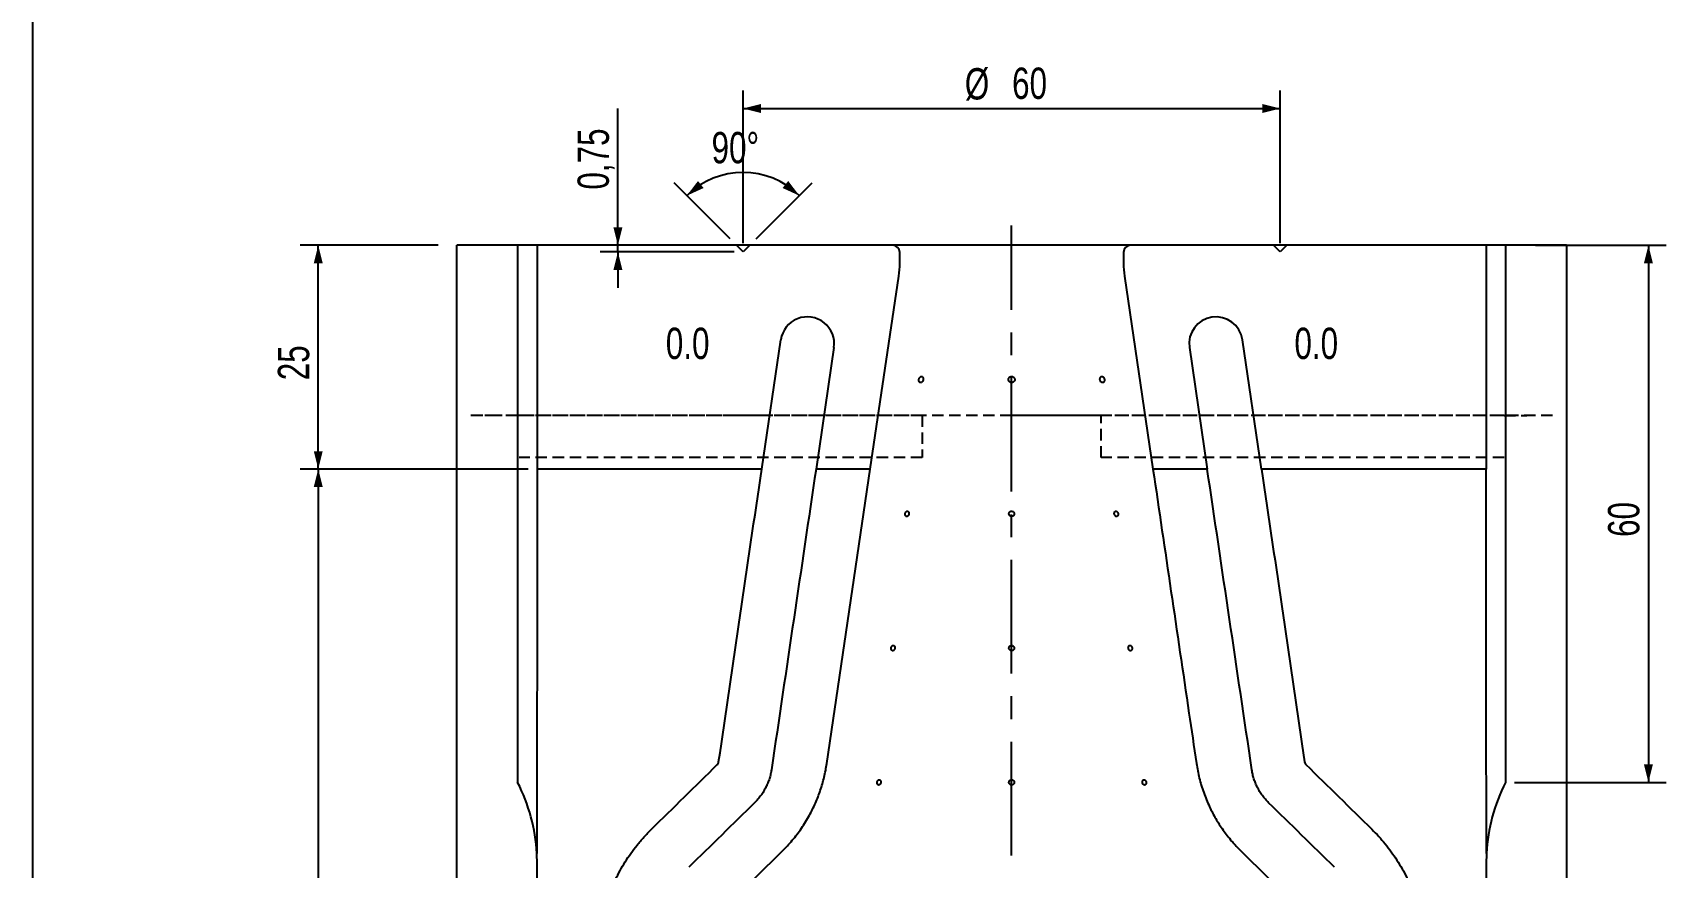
# Model space of a CAD drawing. Header units: millimetres. Extents: x 8 to 867, y 8 to 585.
# Drawn here: x 8 to 190.5, y 360.3 to 453.6 of the extents above; entities that cross this region are included whole.
import ezdxf

# ---------------------------------------------------------------- set-up
doc = ezdxf.new("R2010")
doc.units = ezdxf.units.MM
doc.linetypes.add('CENTERX2', pattern=[20.32, 12.7, -2.54, 2.54, -2.54])
doc.linetypes.add('HIDDEN', pattern=[1.905, 1.27, -0.635])
for name, color, linetype in [('CENTERLINE', 4, 'CENTERX2'), ('DIMENSIONS', 2, 'Continuous'), ('HIDDEN', 3, 'HIDDEN'), ('TEXT', 2, 'Continuous')]:
    doc.layers.add(name, color=color, linetype=linetype)
doc.layers.add('OUTLINE', color=7, linetype='Continuous', lineweight=25)
doc.styles.add('SLDTEXTSTYLE0', font='TXT', dxfattribs={"width": 0.75})
doc.dimstyles.new('SLDDIMSTYLE16', dxfattribs={"dimtxt": 3.5, "dimasz": 2, "dimexe": 0, "dimexo": 0.0625, "dimgap": 0.875, "dimtad": 1, "dimrnd": 1e-09, "dimdsep": 46, "dimtxsty": 'SLDTEXTSTYLE0', "dimsah": 1, "dimcen": 0.09, "dimadec": 0, "dimazin": 2, "dimtfac": 1, "dimtmove": 0, "dimatfit": 0, "dimfxl": 0, "dimfrac": 2, "dimtolj": 1, "dimtzin": 12, "dimarcsym": 0})
doc.dimstyles.new('SLDDIMSTYLE2', dxfattribs={"dimtxt": 3.5, "dimasz": 2, "dimexe": 0, "dimexo": 0.0625, "dimgap": 0.875, "dimtad": 1, "dimrnd": 1e-09, "dimzin": 12, "dimdsep": 46, "dimtxsty": 'SLDTEXTSTYLE0', "dimsah": 1, "dimcen": 0.09, "dimadec": 0, "dimazin": 3, "dimtfac": 1, "dimtofl": 0, "dimtmove": 0, "dimatfit": 3, "dimfxl": 0, "dimfrac": 2, "dimtolj": 1, "dimtzin": 12, "dimarcsym": 0})
doc.dimstyles.new('SLDDIMSTYLE9', dxfattribs={"dimtxt": 3.5, "dimasz": 2, "dimexe": 0, "dimexo": 0.0625, "dimgap": 0.875, "dimtad": 1, "dimdec": 4, "dimzin": 12, "dimdsep": 46, "dimtxsty": 'SLDTEXTSTYLE0', "dimsah": 1, "dimcen": 0.09, "dimazin": 3, "dimtfac": 1, "dimtofl": 0, "dimtmove": 0, "dimatfit": 3, "dimfxl": 0, "dimfrac": 2, "dimtolj": 1, "dimtzin": 12, "dimarcsym": 0})

# ---------------------------------------------------------------- blocks, each defined once
blk = doc.blocks.new('_D_47')
at = {"layer": 'DIMENSIONS'}
for p, q in [((63.36, 404.83), (37.9, 404.83)), ((39.9, 404.83), (39.9, 195.58)), ((63.36, 195.58), (37.9, 195.58))]:
    blk.add_line(p, q, dxfattribs=at)
for points in [[(39.9, 404.83), (39.4, 402.83), (40.4, 402.83)], [(39.9, 195.58), (40.4, 197.58), (39.4, 197.58)]]:
    blk.add_solid(points, dxfattribs=at)
at = {"layer": 'DIMENSIONS', "char_height": 3.5, "attachment_point": 1, "rotation": 90, "style": 'SLDTEXTSTYLE0'}
for s, insert in [('hollow mill 0.24+/-0.02 deep at center', (35.39, 266.15)), ('209,25', (35.39, 249.3))]:
    blk.add_mtext(s, dxfattribs=dict(at, insert=insert))
blk = doc.blocks.new('_D_48')
at = {"layer": 'DIMENSIONS'}
for p, q in [((53.31, 429.83), (37.9, 429.83)), ((39.9, 404.83), (39.9, 429.83)), ((61.73, 404.83), (37.9, 404.83))]:
    blk.add_line(p, q, dxfattribs=at)
for points in [[(39.9, 429.83), (39.4, 427.83), (40.4, 427.83)], [(39.9, 404.83), (40.4, 406.83), (39.4, 406.83)]]:
    blk.add_solid(points, dxfattribs=at)
at = {"layer": 'DIMENSIONS', "insert": (35.39, 414.75), "char_height": 3.5, "attachment_point": 1, "rotation": 90, "style": 'SLDTEXTSTYLE0'}
blk.add_mtext('25', dxfattribs=at)
blk = doc.blocks.new('_D_51')
at = {"layer": 'DIMENSIONS'}
for p, q in [((87.36, 430.08), (87.36, 447.11)), ((147.36, 430.08), (147.36, 447.11)), ((87.36, 445.11), (147.36, 445.11))]:
    blk.add_line(p, q, dxfattribs=at)
for points in [[(87.36, 445.11), (89.36, 444.61), (89.36, 445.61)], [(147.36, 445.11), (145.36, 445.61), (145.36, 444.61)]]:
    blk.add_solid(points, dxfattribs=at)
at = {"layer": 'DIMENSIONS', "char_height": 3.5, "attachment_point": 1, "style": 'SLDTEXTSTYLE0'}
for s, insert in [('%%c', (112.13, 449.62)), ('60', (117.41, 449.68))]:
    blk.add_mtext(s, dxfattribs=dict(at, insert=insert))
blk = doc.blocks.new('_D_52')
at = {"layer": 'DIMENSIONS'}
for p, q in [((73.38, 429.83), (73.38, 445.1)), ((86.36, 429.08), (71.38, 429.08)), ((73.38, 429.08), (73.38, 429.83)), ((73.38, 429.08), (73.38, 425.08))]:
    blk.add_line(p, q, dxfattribs=at)
for points in [[(73.38, 429.83), (73.88, 431.83), (72.88, 431.83)], [(73.38, 429.08), (72.88, 427.08), (73.88, 427.08)]]:
    blk.add_solid(points, dxfattribs=at)
at = {"layer": 'DIMENSIONS', "insert": (68.87, 436.05), "char_height": 3.5, "attachment_point": 1, "rotation": 90, "style": 'SLDTEXTSTYLE0'}
blk.add_mtext('0,75', dxfattribs=at)
blk = doc.blocks.new('_D_53')
at = {"layer": 'DIMENSIONS'}
for p, q in [((85.9, 430.54), (79.66, 436.79)), ((88.82, 430.54), (95.06, 436.79))]:
    blk.add_line(p, q, dxfattribs=at)
blk.add_arc((87.36, 429.08), 8.89, 45, 135, dxfattribs=at)
for points in [[(81.07, 435.37), (82.95, 436.23), (82.32, 437.01)], [(93.65, 435.37), (92.4, 437.01), (91.77, 436.23)]]:
    blk.add_solid(points, dxfattribs=at)
at = {"layer": 'DIMENSIONS', "insert": (83.84, 442.49), "char_height": 3.5, "attachment_point": 1, "style": 'SLDTEXTSTYLE0'}
blk.add_mtext('90°', dxfattribs=at)
blk = doc.blocks.new('_D_54')
at = {"layer": 'DIMENSIONS'}
for p, q in [((175.87, 429.83), (190.49, 429.83)), ((188.49, 429.83), (188.49, 369.83)), ((173.54, 369.83), (190.49, 369.83))]:
    blk.add_line(p, q, dxfattribs=at)
for points in [[(188.49, 429.83), (187.99, 427.83), (188.99, 427.83)], [(188.49, 369.83), (188.99, 371.83), (187.99, 371.83)]]:
    blk.add_solid(points, dxfattribs=at)
at = {"layer": 'DIMENSIONS', "insert": (183.98, 397.25), "char_height": 3.5, "attachment_point": 1, "rotation": 90, "style": 'SLDTEXTSTYLE0'}
blk.add_mtext('60', dxfattribs=at)

msp = doc.modelspace()

# ---------------------------------------------------------------- linework, layer by layer
at = {"layer": 'CENTERLINE'}
msp.add_line((117.35918, 158.46862), (117.35918, 432.05254), dxfattribs=at)
at = {"layer": 'HIDDEN'}
for p, q in [((117.35918, 410.83342), (56.94555, 410.83342)), ((59.79531, 410.83342), (56.94555, 410.83342)), ((62.34819, 410.83342), (59.79051, 410.83342)), ((107.35918, 410.83342), (62.34819, 410.83342)), ((89.62335, 410.83342), (85.08322, 410.83342)), ((107.35918, 410.83342), (107.35918, 406.13342)), ((117.35918, 410.83342), (107.35918, 410.83342)), ((177.77281, 410.83342), (117.35918, 410.83342)), ((127.35918, 410.83342), (117.35918, 410.83342)), ((127.35918, 406.13342), (127.35918, 410.83342)), ((172.37018, 410.83342), (127.35918, 410.83342)), ((172.37018, 410.83342), (174.92786, 410.83342)), ((177.77281, 410.83342), (174.92305, 410.83342)), ((107.35918, 406.13342), (62.34819, 406.13342)), ((172.37018, 406.13342), (127.35918, 406.13342))]:
    msp.add_line(p, q, dxfattribs=at)
at = {"layer": 'OUTLINE'}
for p, q in [((8, 8), (8, 585)), ((55.38411, 160.57875), (55.38411, 429.83342)), ((62.17536, 429.83342), (55.38411, 429.83342)), ((62.17536, 429.83342), (62.17536, 369.83342)), ((64.35918, 429.83342), (62.17536, 429.83342)), ((64.35918, 429.83342), (64.35918, 404.83342)), ((86.60918, 429.83342), (64.35918, 429.83342)), ((87.35918, 429.08342), (86.60918, 429.83342)), ((88.10918, 429.83342), (86.60918, 429.83342)), ((88.10918, 429.83342), (87.35918, 429.08342)), ((104.05918, 429.83342), (88.10918, 429.83342)), ((130.65918, 429.83342), (104.05918, 429.83342)), ((104.85918, 427.83342), (104.85918, 429.03342)), ((129.85918, 429.03342), (129.85918, 427.83342)), ((146.60918, 429.83342), (130.65918, 429.83342)), ((147.35918, 429.08342), (146.60918, 429.83342)), ((148.10918, 429.83342), (146.60918, 429.83342)), ((148.10918, 429.83342), (147.35918, 429.08342)), ((170.35918, 429.83342), (148.10918, 429.83342)), ((170.35918, 429.83342), (170.35918, 404.83342)), ((172.543, 429.83342), (170.35918, 429.83342)), ((172.543, 429.83342), (172.543, 369.83342)), ((179.33425, 429.83342), (172.543, 429.83342)), ((179.33425, 429.83342), (179.33425, 160.57875)), ((101.57175, 404.83342), (104.75194, 426.37281)), ((129.96643, 426.37281), (133.14662, 404.83342)), ((89.44166, 404.83342), (91.57339, 419.2716)), ((97.50904, 418.39523), (95.5067, 404.83342)), ((137.20932, 418.39523), (139.21166, 404.83342)), ((145.27671, 404.83342), (143.14498, 419.2716)), ((89.44166, 404.83342), (64.35918, 404.83342)), ((101.57175, 404.83342), (95.5067, 404.83342)), ((96.71661, 371.94868), (101.57175, 404.83342)), ((139.21166, 404.83342), (133.14662, 404.83342)), ((170.35918, 404.83342), (145.27671, 404.83342)), ((64.35918, 360.74586), (64.32594, 361.89845)), ((85.507, 356.03961), (91.7233, 362.13778)), ((142.99507, 362.13778), (149.21136, 356.03961)), ((170.39242, 361.89845), (170.35918, 360.74586)), ((64.35918, 229.66632), (64.35918, 360.74586)), ((170.35918, 360.74586), (170.35918, 229.66632))]:
    msp.add_line(p, q, dxfattribs=at)
for centre, radius, start, end in [((104.05918, 429.03342), 0.8, 0, 90), ((130.65918, 429.03342), 0.8, 90, 180), ((94.85918, 427.83342), 10, 351.6012264, 0), ((139.85918, 427.83342), 10, 180, 188.3987736), ((94.54122, 418.83342), 3, 351.6012264, 171.6012264), ((140.17715, 418.83342), 3, 8.3987736, 188.3987736), ((44.35918, 360.74586), 20, 3.3037877, 27.0249267), ((190.35918, 360.74586), 20, 152.9750733, 176.6962123)]:
    msp.add_arc(centre, radius, start, end, dxfattribs=at)
for centre, major_axis, ratio, start_param, end_param in [((14294.11171, 300.20609), (0, 39096.06375), 0.363970234, 1.568120163, 1.569218357), ((-10515.2925, 300.20609), (6212.55066, 39061.47947), 0.264639627, 4.756293036, 4.757130045), ((10669.3454, 300.20609), (6212.55066, 39061.47947), 0.264639627, 1.610185064, 1.61104434), ((-10434.62703, 300.20609), (-6212.55066, 39061.47947), 0.264639627, 4.672140968, 4.673000243), ((10750.01086, 300.20609), (-6212.55066, 39061.47947), 0.264639627, 1.526055263, 1.526892272), ((-14059.39334, 300.20609), (0, 39096.06375), 0.363970234, 4.71396695, 4.715065144), ((-14947.61853, 300.20609), (41999.84143, 38351.56656), 0.180795637, 4.909501948, 4.909686756), ((15182.3369, 300.20609), (41999.84143, -38351.56656), 0.180795637, 4.515091205, 4.515276013), ((14979.09867, 300.20609), (41999.84143, 38351.56656), 0.180795637, 1.764539686, 1.764724375), ((-14744.3803, 300.20609), (41999.84143, -38351.56656), 0.180795637, 1.376868278, 1.377052967)]:
    msp.add_ellipse(centre, major_axis=major_axis, ratio=ratio, start_param=start_param, end_param=end_param, dxfattribs=at)
for points, knots in [([(107.00432, 414.67935), (107.01535, 414.64622), (107.0374, 414.57995), (107.10055, 414.51375), (107.178, 414.48223), (107.26359, 414.49051), (107.34698, 414.53721), (107.41871, 414.61723), (107.47031, 414.72163), (107.49568, 414.83868), (107.49184, 414.9552), (107.45937, 415.05803), (107.40222, 415.13555), (107.32716, 415.17892), (107.2429, 415.1832), (107.15896, 415.14793), (107.08464, 415.07712), (107.02783, 414.97873), (106.99513, 414.86429), (106.98909, 414.76009), (107.00008, 414.70182), (107.00432, 414.67935)], [0, 0, 0, 0, 0.053691888, 0.107384377, 0.161076549, 0.214754553, 0.26842706, 0.322109325, 0.37580493, 0.429491862, 0.483166776, 0.536839575, 0.590528961, 0.644221879, 0.697904485, 0.751575948, 0.805255078, 0.858946631, 0.912638015, 0.96631473, 1, 1, 1, 1]), ([(117.5521, 415.12213), (117.51714, 415.14045), (117.44721, 415.1771), (117.32656, 415.18446), (117.21116, 415.15445), (117.11202, 415.08755), (117.04084, 414.99211), (117.00552, 414.87876), (117.01008, 414.76039), (117.05397, 414.65033), (117.13227, 414.5609), (117.23615, 414.50214), (117.35391, 414.4806), (117.47225, 414.4987), (117.57784, 414.55439), (117.65879, 414.64148), (117.70596, 414.75019), (117.71411, 414.86848), (117.68197, 414.98236), (117.62287, 415.06912), (117.57181, 415.10737), (117.5521, 415.12213)], [0, 0, 0, 0, 0.053680391, 0.107361034, 0.161034014, 0.214710223, 0.268400663, 0.322093206, 0.375770855, 0.429444082, 0.483126232, 0.536818937, 0.590508051, 0.644182641, 0.697856471, 0.751544094, 0.805239198, 0.858923445, 0.912593993, 0.966271027, 1, 1, 1, 1]), ([(127.71405, 414.67935), (127.71989, 414.71589), (127.73158, 414.78897), (127.71387, 414.90832), (127.67184, 415.01805), (127.6076, 415.10733), (127.52866, 415.1656), (127.44347, 415.18631), (127.36156, 415.1671), (127.29227, 415.11017), (127.24368, 415.02198), (127.22163, 414.91253), (127.22884, 414.79424), (127.26454, 414.68044), (127.32452, 414.58392), (127.40171, 414.51547), (127.48705, 414.48278), (127.57086, 414.48942), (127.64323, 414.5349), (127.69135, 414.60346), (127.70773, 414.65822), (127.71405, 414.67935)], [0, 0, 0, 0, 0.053678636, 0.107352525, 0.161024318, 0.214707799, 0.268401117, 0.32208913, 0.375763668, 0.429437917, 0.48312418, 0.536817805, 0.590501306, 0.644174801, 0.697851085, 0.751543908, 0.805235903, 0.858913782, 0.912585341, 0.966268503, 1, 1, 1, 1]), ([(133.14662, 404.83342), (134.48794, 395.74843), (136.10634, 384.78686), (137.7247, 373.82527), (138.00176, 371.94868)], [0, 0, 0, 0, 0.828803523, 1, 1, 1, 1]), ([(105.53346, 400.02562), (105.51711, 399.99804), (105.4844, 399.94289), (105.46081, 399.84205), (105.45985, 399.74183), (105.48316, 399.65156), (105.52788, 399.5819), (105.58931, 399.54051), (105.66065, 399.53206), (105.7339, 399.55749), (105.80069, 399.61397), (105.85331, 399.69515), (105.8856, 399.79194), (105.8938, 399.89345), (105.877, 399.98823), (105.83723, 400.06557), (105.77922, 400.1167), (105.70961, 400.13589), (105.63666, 400.12059), (105.57592, 400.07974), (105.54528, 400.04067), (105.53346, 400.02562)], [0, 0, 0, 0, 0.0536843713, 0.1073737387, 0.1610529788, 0.2147347243, 0.2684215998, 0.3221126138, 0.3757990743, 0.4294789215, 0.483162714, 0.5368520362, 0.5905404831, 0.6442242197, 0.6979057828, 0.7515894021, 0.8052819107, 0.8589704489, 0.9126518375, 0.9663307241, 1, 1, 1, 1]), ([(117.62246, 399.69084), (117.63572, 399.72166), (117.66224, 399.78331), (117.65991, 399.88579), (117.62582, 399.98125), (117.56109, 400.06037), (117.47376, 400.1138), (117.37346, 400.13557), (117.27157, 400.12317), (117.17956, 400.07805), (117.10779, 400.0053), (117.06436, 399.91317), (117.05417, 399.81209), (117.07836, 399.71346), (117.1342, 399.62839), (117.21542, 399.5664), (117.31281, 399.53446), (117.41556, 399.53608), (117.51147, 399.57135), (117.58195, 399.62738), (117.61119, 399.67318), (117.62246, 399.69084)], [0, 0, 0, 0, 0.053681121, 0.107365253, 0.161043658, 0.214726495, 0.268418544, 0.322107886, 0.375789914, 0.429469755, 0.483156718, 0.536847993, 0.590534642, 0.644213614, 0.697895573, 0.751585395, 0.805276567, 0.858960288, 0.912640662, 0.966323244, 1, 1, 1, 1]), ([(129.1849, 400.02562), (129.16544, 400.04894), (129.12651, 400.0956), (129.05435, 400.13014), (128.98182, 400.13271), (128.91564, 400.10103), (128.86379, 400.03925), (128.8322, 399.9542), (128.82469, 399.85557), (128.84219, 399.75449), (128.88268, 399.66236), (128.94144, 399.5895), (129.01162, 399.54409), (129.08514, 399.53122), (129.15364, 399.55233), (129.20951, 399.60506), (129.24663, 399.68347), (129.26109, 399.7789), (129.25113, 399.88016), (129.2229, 399.9654), (129.19547, 400.00887), (129.1849, 400.02562)], [0, 0, 0, 0, 0.05369086, 0.107380812, 0.161066052, 0.214745692, 0.268428263, 0.322119614, 0.375811393, 0.429492953, 0.483171059, 0.536856569, 0.59054883, 0.644236629, 0.697916149, 0.751598748, 0.80528853, 0.858979846, 0.912665015, 0.966343432, 1, 1, 1, 1]), ([(103.89537, 384.77241), (103.89909, 384.74043), (103.90654, 384.67649), (103.94672, 384.60012), (104.0035, 384.54953), (104.07281, 384.53101), (104.14632, 384.54647), (104.21583, 384.59421), (104.27333, 384.66888), (104.31214, 384.76212), (104.32774, 384.86342), (104.31835, 384.96138), (104.28513, 385.04493), (104.232, 385.10462), (104.16513, 385.13369), (104.09217, 385.12881), (104.02135, 385.09059), (103.96041, 385.02327), (103.91645, 384.93469), (103.89559, 384.8467), (103.89543, 384.79306), (103.89537, 384.77241)], [0, 0, 0, 0, 0.053688839, 0.107375064, 0.161066549, 0.21475546, 0.268438474, 0.322120841, 0.375807428, 0.429499658, 0.483188398, 0.536868445, 0.590550922, 0.64424116, 0.697931368, 0.751616129, 0.805296889, 0.858984705, 0.912673958, 0.966364916, 1, 1, 1, 1]), ([(117.52876, 384.58848), (117.55471, 384.61001), (117.60662, 384.65308), (117.65146, 384.74539), (117.66472, 384.84568), (117.64317, 384.94515), (117.5897, 385.03191), (117.51023, 385.09633), (117.41372, 385.13103), (117.31107, 385.13212), (117.21385, 385.09946), (117.13301, 385.03675), (117.07766, 384.9511), (117.05405, 384.85221), (117.06484, 384.75125), (117.10882, 384.65958), (117.18099, 384.58753), (117.27335, 384.54306), (117.37506, 384.53162), (117.46358, 384.55009), (117.51063, 384.5778), (117.52876, 384.58848)], [0, 0, 0, 0, 0.053690588, 0.107381814, 0.161069915, 0.214752366, 0.268433696, 0.322124859, 0.375815237, 0.429500426, 0.4831821, 0.536866855, 0.590557858, 0.644248641, 0.697930073, 0.751610876, 0.805298676, 0.85898927, 0.912677108, 0.96635936, 1, 1, 1, 1]), ([(130.823, 384.77241), (130.82206, 384.80573), (130.82018, 384.87239), (130.78756, 384.96986), (130.73678, 385.05149), (130.6712, 385.10864), (130.59864, 385.13467), (130.52701, 385.12667), (130.46446, 385.08554), (130.41818, 385.01594), (130.39357, 384.92576), (130.39358, 384.82519), (130.41825, 384.72561), (130.46472, 384.6382), (130.5276, 384.57279), (130.59961, 384.5367), (130.67247, 384.534), (130.73807, 384.56496), (130.78869, 384.62618), (130.81652, 384.70004), (130.8212, 384.75228), (130.823, 384.77241)], [0, 0, 0, 0, 0.053681852, 0.10736214, 0.161048396, 0.214737388, 0.268426762, 0.322110683, 0.375791798, 0.429479152, 0.48316908, 0.536859493, 0.590541781, 0.644222273, 0.69791139, 0.751603214, 0.80528917, 0.858970532, 0.912654529, 0.966346679, 1, 1, 1, 1]), ([(84.48006, 371.81451), (84.51459, 371.85408), (84.58922, 371.93961), (84.61586, 372.05028), (84.63017, 372.10974)], [0, 0, 0, 0, 0.462691303, 1, 1, 1, 1]), ([(90.52624, 371.23922), (90.49774, 371.07291), (90.44074, 370.74028), (90.3052, 370.24755), (90.13235, 369.76245), (89.91731, 369.2855), (89.66277, 368.82409), (89.36607, 368.37828), (89.03242, 367.95242), (88.77912, 367.69166), (88.65247, 367.56128)], [0, 0, 0, 0, 0.120471699, 0.24094327, 0.364484739, 0.488026156, 0.614247354, 0.740467512, 0.870233509, 1, 1, 1, 1]), ([(91.72329, 362.13777), (91.9195, 362.33574), (92.31204, 362.73178), (92.86352, 363.36099), (93.3899, 364.01886), (93.88635, 364.70729), (94.35171, 365.42434), (94.76383, 366.13383), (95.12648, 366.83104), (95.44483, 367.51395), (95.73379, 368.21189), (95.99463, 368.92933), (96.22536, 369.66344), (96.42441, 370.41518), (96.59231, 371.17684), (96.67518, 371.69141), (96.71661, 371.94869)], [0, 0, 0, 0, 0.07462634, 0.149296413, 0.223922874, 0.300182001, 0.376488101, 0.452747465, 0.51981223, 0.586877254, 0.654455678, 0.722034238, 0.791243205, 0.860451894, 0.930226056, 1, 1, 1, 1]), ([(138.00176, 371.94869), (138.04633, 371.67355), (138.13551, 371.12311), (138.31967, 370.30696), (138.54175, 369.49422), (138.80617, 368.68769), (139.11202, 367.88945), (139.44309, 367.13871), (139.79335, 366.4352), (140.15811, 365.77591), (140.55233, 365.13155), (140.97886, 364.49843), (141.4366, 363.87985), (141.92721, 363.27652), (142.44419, 362.69251), (142.81145, 362.32269), (142.99507, 362.13777)], [0, 0, 0, 0, 0.0746262312, 0.1492961444, 0.2239224196, 0.3001820429, 0.3764884837, 0.4527478325, 0.5198123573, 0.5868772775, 0.6544557759, 0.7220346862, 0.7912432472, 0.8604518703, 0.9302258431, 1, 1, 1, 1]), ([(146.0659, 367.56128), (145.94193, 367.68876), (145.694, 367.94372), (145.36029, 368.36715), (145.05801, 368.81916), (144.80039, 369.28674), (144.5876, 369.75963), (144.41644, 370.23739), (144.27947, 370.73087), (144.22124, 371.06977), (144.19213, 371.23922)], [0, 0, 0, 0, 0.12694822, 0.253897232, 0.38445568, 0.515014192, 0.6347548, 0.754494561, 0.877247182, 1, 1, 1, 1]), ([(150.08819, 372.10974), (150.10153, 372.0532), (150.12764, 371.94251), (150.20195, 371.85655), (150.2383, 371.81451)], [0, 0, 0, 0, 0.5108376659, 1, 1, 1, 1]), ([(102.51074, 369.53663), (102.52693, 369.53814), (102.56717, 369.54187), (102.63107, 369.57804), (102.69259, 369.64543), (102.73721, 369.73453), (102.75965, 369.83467), (102.75735, 369.93474), (102.73062, 370.0234), (102.68267, 370.09064), (102.62682, 370.12408), (102.56539, 370.1338), (102.50123, 370.11936), (102.43294, 370.0705), (102.37702, 369.99491), (102.33965, 369.90111), (102.32491, 369.79971), (102.33445, 369.70217), (102.36728, 369.61935), (102.41985, 369.56097), (102.47157, 369.53852), (102.50296, 369.53701), (102.51074, 369.53663)], [0, 0, 0, 0, 0.036170866, 0.089844769, 0.143521719, 0.197202679, 0.250880861, 0.304556583, 0.358230228, 0.41191036, 0.465592524, 0.499223594, 0.552899664, 0.606575239, 0.66025386, 0.713935121, 0.767614214, 0.821288138, 0.874964578, 0.928644172, 0.982325162, 1, 1, 1, 1]), ([(117.35898, 369.53663), (117.38146, 369.53809), (117.43756, 369.54174), (117.51029, 369.57277), (117.57997, 369.62671), (117.63303, 369.69863), (117.66258, 369.79577), (117.65798, 369.89724), (117.61968, 369.99154), (117.55201, 370.06802), (117.46261, 370.11802), (117.36154, 370.13589), (117.26021, 370.11957), (117.17004, 370.07095), (117.10119, 369.99551), (117.06143, 369.9018), (117.05523, 369.80041), (117.08329, 369.7028), (117.14248, 369.61985), (117.22602, 369.56128), (117.30293, 369.53859), (117.34774, 369.53702), (117.35898, 369.53663)], [0, 0, 0, 0, 0.035886522, 0.089560901, 0.123195517, 0.176874875, 0.230551578, 0.284228057, 0.337903798, 0.391580014, 0.445261057, 0.498940685, 0.552615694, 0.606289525, 0.65996803, 0.713649468, 0.767327673, 0.821002618, 0.874678871, 0.928359212, 0.982040294, 1, 1, 1, 1]), ([(132.20756, 369.53663), (132.22903, 369.53936), (132.27399, 369.54506), (132.324, 369.58619), (132.3632, 369.64566), (132.38793, 369.72175), (132.39235, 369.821), (132.37266, 369.92176), (132.331, 370.01256), (132.27192, 370.08318), (132.20193, 370.1256), (132.12876, 370.13502), (132.06066, 370.11037), (132.00536, 370.05444), (131.96927, 369.97357), (131.95662, 369.87692), (131.96894, 369.77539), (132.00482, 369.68045), (132.06013, 369.60274), (132.12837, 369.55109), (132.17966, 369.53704), (132.2055, 369.53666), (132.20756, 369.53663)], [0, 0, 0, 0, 0.049075986, 0.102754954, 0.136397002, 0.190082286, 0.243766423, 0.297448105, 0.351126867, 0.404810824, 0.458498228, 0.512182575, 0.565862205, 0.619544713, 0.673229348, 0.72691529, 0.780597656, 0.834277201, 0.887961083, 0.941648346, 0.995333974, 1, 1, 1, 1]), ([(71.13809, 350.32876), (71.1439, 350.69765), (71.15553, 351.43572), (71.25059, 352.5393), (71.4035, 353.64676), (71.62208, 354.75433), (71.90556, 355.85808), (72.24816, 356.93374), (72.64715, 357.97825), (73.09886, 358.98934), (73.61062, 359.98349), (74.18331, 360.95635), (74.81605, 361.90425), (75.51465, 362.82968), (76.27661, 363.7324), (76.83831, 364.30329), (77.11966, 364.58925)], [0, 0, 0, 0, 0.06969436, 0.139442502, 0.209136683, 0.280855205, 0.352632491, 0.424350897, 0.49404743, 0.56379723, 0.633494029, 0.705214739, 0.776994391, 0.84871531, 0.924220853, 1, 1, 1, 1]), ([(157.5987, 364.58925), (157.8569, 364.32753), (158.37351, 363.80389), (159.09192, 362.96588), (159.7728, 362.0842), (160.4081, 361.15594), (160.99552, 360.18436), (161.52259, 359.18926), (161.98874, 358.17453), (162.39472, 357.14429), (162.74658, 356.08303), (163.0406, 354.99316), (163.27476, 353.87786), (163.44741, 352.72719), (163.55936, 351.54296), (163.5733, 350.73399), (163.58028, 350.32876)], [0, 0, 0, 0, 0.069451195, 0.138955325, 0.208406558, 0.279860449, 0.351372413, 0.422826115, 0.492518857, 0.562264962, 0.631957484, 0.703673945, 0.775449072, 0.847165858, 0.923441642, 1, 1, 1, 1])]:
    msp.add_open_spline(points, degree=3, knots=knots, dxfattribs=at)

# ---------------------------------------------------------------- texts
at = {"layer": 'TEXT', "char_height": 3.5, "attachment_point": 1, "style": 'SLDTEXTSTYLE0'}
for insert in [(78.72861, 420.62468), (148.95082, 420.62468)]:
    msp.add_mtext('0.0', dxfattribs=dict(at, insert=insert))

# ---------------------------------------------------------------- dimensions: what is measured, and where the dimension line sits
at = {"layer": 'DIMENSIONS'}
dim = msp.add_linear_dim(base=(147.35918, 445.11318), p1=(87.35918, 429.08342), p2=(147.35918, 429.08342), text='%%c<>', dimstyle='SLDDIMSTYLE2', dxfattribs=at)
dim.commit()
dim.dimension.update_dxf_attribs({"geometry": '_D_51', "text_midpoint": (117.35918, 445.11318), "dimtype": 160})
for base, p1, p2, dimstyle, picture, middle in [((73.37692, 429.83342), (87.35918, 429.08342), (64.35918, 429.83342), 'SLDDIMSTYLE16', '_D_52', (73.37692, 440.57766)), ((39.90273, 429.83342), (118.52064, 404.83342), (118.52064, 429.83342), 'SLDDIMSTYLE2', '_D_48', (39.90273, 417.33342)), ((188.49354, 369.83342), (174.86876, 429.83342), (172.543, 369.83342), 'SLDDIMSTYLE2', '_D_54', (188.49354, 399.83342))]:
    dim = msp.add_linear_dim(base=base, p1=p1, p2=p2, angle=90, dimstyle=dimstyle, dxfattribs=at)
    dim.commit()
    dim.dimension.update_dxf_attribs({"geometry": picture, "text_midpoint": middle, "dimtype": 160})
dim = msp.add_angular_dim_2l(base=(87.35918, 437.97543), line1=((88.10918, 429.83342), (87.35918, 429.08342)), line2=((87.35918, 429.08342), (86.60918, 429.83342)), dimstyle='SLDDIMSTYLE9', dxfattribs=at)
dim.commit()
dim.dimension.update_dxf_attribs({"geometry": '_D_53', "text_midpoint": (87.35918, 437.97543), "dimtype": 162})
dim = msp.add_linear_dim(base=(39.90273, 195.57876), p1=(64.35918, 404.83342), p2=(64.35918, 195.57876), angle=90, text='<>  hollow mill 0.24+/-0.02 deep at center', dimstyle='SLDDIMSTYLE2', dxfattribs=at)
dim.commit()
dim.dimension.update_dxf_attribs({"geometry": '_D_47', "text_midpoint": (39.90273, 300.20609), "dimtype": 160})

doc.saveas('drawing.dxf')
